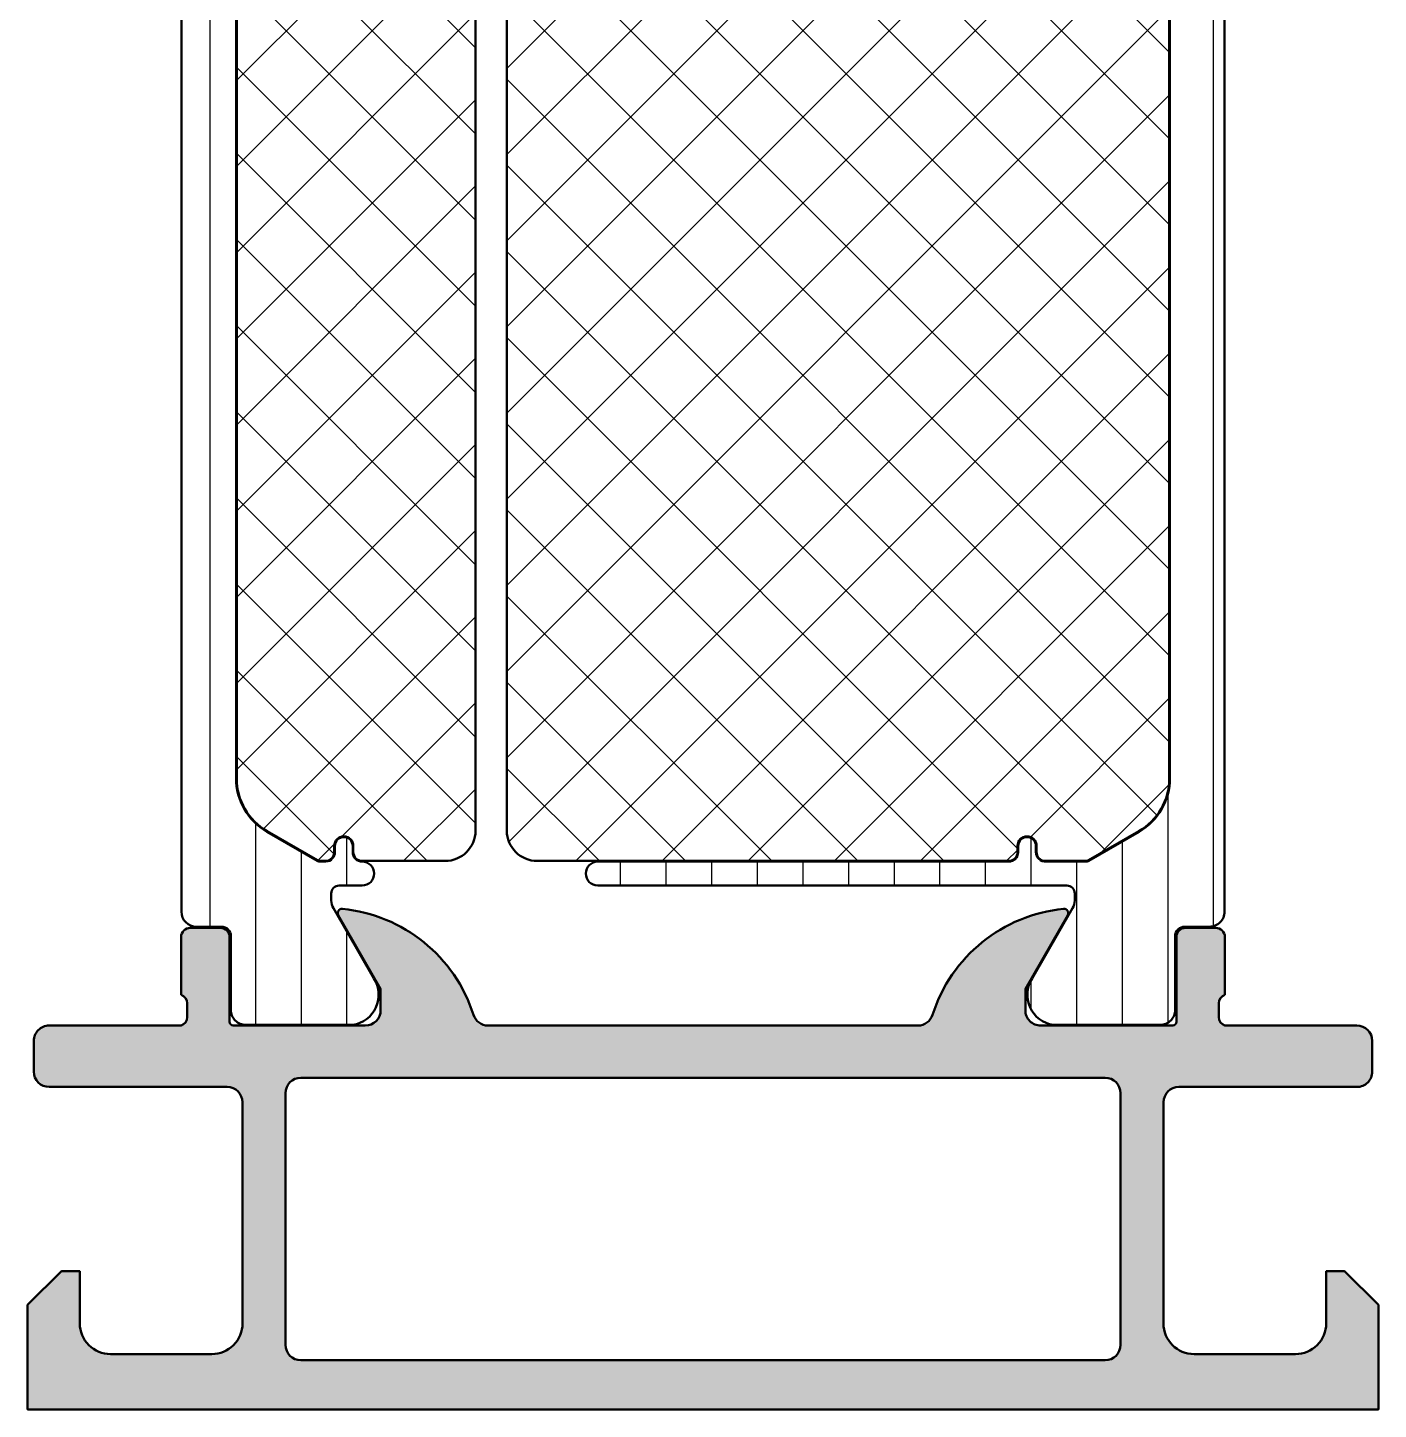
# Model space of a CAD drawing. Extents: x 0 to 44, y 0 to 90.
# Drawn here: x 0 to 44, y 0 to 45 of the extents above; entities that cross this region are included whole.
import ezdxf

# ---------------------------------------------------------------- set-up
doc = ezdxf.new("R2010")
doc.units = 0
for name, color, linetype, lineweight in [('0S-Alu contour', 7, 'Continuous', 50), ('0S-Alu hatch', 252, 'Continuous', 25), ('0S-Plastic contour', 254, 'Continuous', 50), ('0S-Plastic hatch', 253, 'Continuous', 25), ('0S-PT contour', 91, 'Continuous', 50), ('0S-PT hatch', 103, 'Continuous', 25)]:
    doc.layers.add(name, color=color, linetype=linetype, lineweight=lineweight)
pattern_1 = [(90, (0, 0), (-1.4859, 0), [])]
pattern_2 = [(135, (0, 0), (-1.403165018917055, -1.403165018917055), []), (225, (0, 0), (1.403165018917055, -1.403165018917055), [])]

# ---------------------------------------------------------------- blocks, each defined once
blk = doc.blocks.new('245313__CA7A5658_09D4_4499_BA2B_7D277BC1DAD6___AE4B3972_594A_4117_98CE_5B62D03CB630_')
at = {"layer": '0S-Plastic hatch'}
h = blk.add_hatch(dxfattribs=at)
h.set_pattern_fill('ANSI31', color=256, scale=0.4680000000000001, angle=45, style=0)
h.set_pattern_definition(pattern_1)
edge = h.paths.add_edge_path()
edge.add_line((5.010000000000021, 66.29000567891639), (5.009999999999986, 16.20999432108364))
edge.add_arc((5.499997321090762, 16.2099943210836), 0.4899973210907778, 180, 269.9999999999946)
edge.add_line((5.499997321090716, 15.71999699999282), (6.310331333333335, 15.71999699999999))
edge.add_ellipse((6.310330641721714, 15.40999630848402), major_axis=(-0.3100006915167436, 0), ratio=1, start_angle=179.9998721732333, end_angle=269.9998721731014, ccw=False)
edge.add_line((6.620331333237686, 15.40999561687299), (6.619999382936178, 13.00999856428452))
edge.add_arc((7.109995360374921, 13.00999597743859), 0.4899959774455703, 179.9996975182267, 269.9999999999989)
edge.add_line((7.109995360374911, 12.51999999999303), (10.58582249618419, 12.51999999999999))
edge.add_arc((10.44422884910813, 13.49981807472285), 0.989996070924476, 278.2228963588972, 392.7407569883854)
edge.add_line((11.27694055408898, 14.03524634894244), (9.958304394460608, 16.31919148717442))
edge.add_ellipse((10.39997736542179, 16.57419146093217), major_axis=(-0.5099999998962051, 0), ratio=1, start_angle=-0.0057438201249055965, end_angle=29.99999660247039, ccw=False)
edge.add_line((9.889977368088282, 16.57424258770441), (9.89000000131587, 16.80002606462569))
edge.add_ellipse((10.15000000002687, 16.79999999998251), major_axis=(-0.2600000000174765, 0), ratio=1, start_angle=270.0000000000016, end_angle=359.9942561768293, ccw=False)
edge.add_line((10.15000000002687, 17.05999999999999), (10.90040663939099, 17.06000000000002))
edge.add_arc((10.90040663939097, 17.44925907311677), 0.3892590731167509, 270.0000000000031, 450.0000000000031)
edge.add_ellipse((10.90040663939093, 18.15000000000005), major_axis=(-0.31148185376653, 0), ratio=1, start_angle=0, end_angle=90.00000000000392, ccw=False)
edge.add_line((10.5889247856244, 18.15000000000005), (10.5889247856244, 18.35057079528622))
edge.add_arc((10.29949558091064, 18.35057079528622), 0.2894292047137625, 0, 180)
edge.add_line((10.01006637619687, 18.35057079528622), (10.01006637619687, 18.14999999999996))
edge.add_ellipse((9.70006637619693, 18.14999999999996), major_axis=(-0.3099999999999436, 0), ratio=1, start_angle=93.33843872004269, end_angle=180, ccw=False)
edge.add_line((9.71811884915455, 17.84052607828752), (9.534987190539766, 17.84052607828747))
edge.add_ellipse((9.534987190539688, 18.05052607828745), major_axis=(-0.2099999999999866, 0), ratio=1, start_angle=60.00000000000108, end_angle=90.00000000002132, ccw=False)
edge.add_line((9.429987190539698, 17.86866074349273), (7.795000000000014, 18.81262103807235))
edge.add_ellipse((8.79999999999997, 20.55333209967908), major_axis=(-2.009999999999977, 0), ratio=1, start_angle=0, end_angle=60.00000000000108, ccw=False)
edge.add_line((6.78999999999999, 20.55333209967908), (6.789999999999995, 61.94666790036813))
edge.add_ellipse((8.799999999999887, 61.94666790036813), major_axis=(-2.009999999999891, 0), ratio=1, start_angle=300.0000000000035, end_angle=360, ccw=False)
edge.add_line((7.794999999999834, 63.68737896197469), (9.429987190539387, 64.63133925655443))
edge.add_ellipse((9.534987190539445, 64.44947392175972), major_axis=(-0.2100000000000075, 0), ratio=1, start_angle=269.99999999997533, end_angle=300.0000000000169, ccw=False)
edge.add_line((9.534987190539535, 64.65947392175973), (9.718118849154253, 64.65947392175968))
edge.add_ellipse((9.700066376196903, 64.35000000004719), major_axis=(-0.3099999999999799, 0), ratio=1, start_angle=180, end_angle=266.6615612800076, ccw=False)
edge.add_line((10.01006637619688, 64.3500000000472), (10.01006637619688, 64.14942920476099))
edge.add_arc((10.29949558091064, 64.14942920476096), 0.2894292047137608, 180, 360)
edge.add_line((10.5889247856244, 64.14942920476096), (10.58892478562441, 64.35000000004709))
edge.add_ellipse((10.90040663939096, 64.3500000000471), major_axis=(-0.3114818537665549, 0), ratio=1, start_angle=269.99999999999574, end_angle=360, ccw=False)
edge.add_arc((10.900406639391, 65.05074092693042), 0.3892590731167473, 269.9999999999979, 449.9999999999978)
edge.add_line((10.90040663939101, 65.44000000004716), (10.15000000002686, 65.44000000004722))
edge.add_ellipse((10.15000000005469, 65.70000000009252), major_axis=(-0.2600000000452951, 0), ratio=1, start_angle=0.005743817205996038, end_angle=89.9999999938675, ccw=False)
edge.add_line((9.890000001315869, 65.69997393547717), (9.889977368088301, 65.92575741223997))
edge.add_ellipse((10.39997736552552, 65.92580853904005), major_axis=(-0.5099999999999154, 0), ratio=1, start_angle=-29.999996599344684, end_angle=0.005743823234126921, ccw=False)
edge.add_line((9.958304394460614, 66.18080851282556), (11.27694055408895, 68.46475365105749))
edge.add_arc((10.44422884910812, 69.00018192527716), 0.989996070924468, 327.2592430116099, 441.7771036411002)
edge.add_line((10.58582249618423, 69.98), (7.109995360374942, 69.98000000000697))
edge.add_arc((7.109995360365727, 69.49000402257059), 0.4899959774363794, 89.9999999989224, 180.0079248046689)
edge.add_line((6.619999387616342, 69.48993624929923), (6.620331330368123, 67.09004587695476))
edge.add_ellipse((6.310331333333343, 67.090003), major_axis=(-0.3099999999999945, 0), ratio=1, start_angle=89.99999999949318, end_angle=180.0079247372928, ccw=False)
edge.add_line((6.310331333330601, 66.780003), (5.499997321090798, 66.78000300000717))
edge.add_arc((5.499997321090807, 66.29000567891639), 0.4899973210907831, 90.00000000000104, 180)
at = {"layer": '0S-Plastic contour', "color": 7}
for points in [[(10.58582249618423, 69.98), (7.109995360374942, 69.98000000000697)], [(6.619999387616342, 69.48993624929923), (6.620331330368123, 67.09004587695476)], [(9.958304394460614, 66.18080851282556), (11.27694055408895, 68.46475365105749)], [(6.310331333330601, 66.780003), (5.499997321090798, 66.78000300000717)], [(5.010000000000021, 66.29000567891639), (5.009999999999986, 16.20999432108364)], [(9.890000001315869, 65.69997393547717), (9.889977368088301, 65.92575741223997)], [(10.90040663939101, 65.44000000004716), (10.15000000002686, 65.44000000004722)], [(7.794999999999834, 63.68737896197469), (9.429987190539387, 64.63133925655443)], [(9.534987190539535, 64.65947392175973), (9.718118849154253, 64.65947392175968)], [(10.01006637619688, 64.3500000000472), (10.01006637619688, 64.14942920476099)], [(10.5889247856244, 64.14942920476096), (10.58892478562441, 64.35000000004709)], [(6.78999999999999, 20.55333209967908), (6.789999999999995, 61.94666790036813)], [(9.429987190539698, 17.86866074349273), (7.795000000000014, 18.81262103807235)], [(10.01006637619687, 18.35057079528622), (10.01006637619687, 18.14999999999996)], [(10.5889247856244, 18.15000000000005), (10.5889247856244, 18.35057079528622)], [(9.71811884915455, 17.84052607828752), (9.534987190539766, 17.84052607828747)], [(9.889977368088282, 16.57424258770441), (9.89000000131587, 16.80002606462569)], [(10.15000000002687, 17.05999999999999), (10.90040663939099, 17.06000000000002)], [(11.27694055408898, 14.03524634894244), (9.958304394460608, 16.31919148717442)], [(5.499997321090716, 15.71999699999282), (6.310331333333335, 15.71999699999999)], [(6.620331333237686, 15.40999561687299), (6.619999382936178, 13.00999856428452)], [(7.109995360374911, 12.51999999999303), (10.58582249618419, 12.51999999999999)]]:
    blk.add_lwpolyline(points, dxfattribs=at)
for centre, radius, start, end in [((7.109995360365727, 69.49000402257059), 0.4899959774363794, 89.9999999989224, 180.0079248046689), ((10.44422884910812, 69.00018192527716), 0.989996070924468, 327.2592430116099, 81.77710364110021), ((5.499997321090807, 66.29000567891639), 0.4899973210907831, 90.00000000000104, 180), ((10.900406639391, 65.05074092693042), 0.3892590731167473, 269.9999999999979, 89.99999999999793), ((10.29949558091064, 64.14942920476096), 0.2894292047137608, 180, 0), ((10.29949558091064, 18.35057079528622), 0.2894292047137625, 0, 180), ((10.90040663939097, 17.44925907311677), 0.3892590731167509, 270.0000000000031, 90.00000000000314), ((5.499997321090762, 16.2099943210836), 0.4899973210907778, 180, 269.9999999999946), ((10.44422884910813, 13.49981807472285), 0.989996070924476, 278.2228963588972, 32.74075698838543), ((7.109995360374921, 13.00999597743859), 0.4899959774455703, 179.9996975182267, 269.9999999999989)]:
    blk.add_arc(centre, radius, start, end, dxfattribs=at)
at = {"layer": '0S-Plastic contour', "color": 7, "extrusion": (0, 0, -1)}
for centre, radius, start, end in [((-6.310331333333343, 67.090003), 0.3099999999999945, 179.9920752627072, 270.0000000005068), ((-10.39997736552552, 65.92580853904005), 0.5099999999999154, 359.9942561767659, 29.99999659934469), ((-10.15000000005469, 65.70000000009252), 0.2600000000452951, 270.0000000061325, 359.994256182794), ((-9.534987190539445, 64.44947392175972), 0.2100000000000075, 59.99999999998314, 90.0000000000247), ((-9.700066376196903, 64.35000000004719), 0.3099999999999799, 93.33843871999235, 180), ((-10.90040663939096, 64.3500000000471), 0.3114818537665549, 0, 90.00000000000426), ((-8.799999999999887, 61.94666790036813), 2.009999999999891, 0, 59.99999999999647), ((-8.79999999999997, 20.55333209967908), 2.009999999999977, 299.9999999999989, 0), ((-9.70006637619693, 18.14999999999996), 0.3099999999999436, 180, 266.6615612799573), ((-10.90040663939093, 18.15000000000005), 0.31148185376653, 269.9999999999961, 0), ((-9.534987190539688, 18.05052607828745), 0.2099999999999866, 269.9999999999787, 299.9999999999989), ((-10.15000000002687, 16.79999999998251), 0.2600000000174765, 0.0057438231706752, 89.99999999999844), ((-10.39997736542179, 16.57419146093217), 0.5099999998962051, 330.0000033975297, 0.0057438201249144), ((-6.310330641721714, 15.40999630848402), 0.3100006915167436, 90.0001278268986, 180.0001278267668)]:
    blk.add_arc(centre, radius, start, end, dxfattribs=at)
blk = doc.blocks.new('465020__EF66C985_876E_4DCC_B5BC_C29251F36A92_')
at = {"layer": '0S-PT hatch'}
h = blk.add_hatch(dxfattribs=at)
h.set_pattern_fill('ANSI37', color=256, scale=0.625, angle=90, style=0)
h.set_pattern_definition(pattern_2)
edge = h.paths.add_edge_path()
edge.add_line((15.61000000000003, 63.65020331974264), (15.61000000000003, 18.84979668030451))
edge.add_arc((16.60000000000003, 18.84979668030451), 0.9900000000000002, 180, 270)
edge.add_line((16.60000000000003, 17.85979668030452), (31.95634587524415, 17.85979668030451))
edge.add_arc((31.95634587524415, 18.14979668030452), 0.2900000000000098, 270, 360)
edge.add_line((32.24634587524416, 18.14979668030452), (32.24634587524417, 18.35036747559077))
edge.add_ellipse((32.55577507995793, 18.35036747559077), major_axis=(-0.3094292047137586, 0), ratio=1, start_angle=180, end_angle=360, ccw=False)
edge.add_line((32.86520428467169, 18.35036747559077), (32.86520428467169, 18.14979668030453))
edge.add_arc((33.15520428467169, 18.14979668030453), 0.2899999999999991, 180, 266.548328193815)
edge.add_line((33.13774436919685, 17.86032275859203), (34.46501280946048, 17.86032275859203))
edge.add_arc((34.46501280946048, 18.05032275859202), 0.1899999999999906, 270.0000000000021, 300.0000000000011)
edge.add_line((34.56001280946047, 17.88577793187299), (36.19500000000002, 18.82973822645256))
edge.add_arc((35.20000000000005, 20.5531287799836), 1.989999999999984, 299.9999999999994, 360)
edge.add_line((37.19000000000003, 20.5531287799836), (37.19000000000002, 61.94646458067263))
edge.add_arc((35.20000000000003, 61.94646458067262), 1.989999999999994, 0, 60.00000000000115)
edge.add_line((36.19499999999999, 63.66985513420367), (34.56001280946046, 64.61381542878323))
edge.add_arc((34.46501280946052, 64.44927060206423), 0.1899999999999254, 60.00000000000968, 90.00000000000857)
edge.add_line((34.46501280946049, 64.63927060206414), (33.13828197638462, 64.63927060206417))
edge.add_arc((33.15574189185951, 64.34979668035167), 0.2899999999999934, 93.45167180619636, 180)
edge.add_line((32.86574189185952, 64.34979668035167), (32.86574189185949, 64.14922588506543))
edge.add_ellipse((32.55577507995793, 64.14922588506545), major_axis=(-0.3099668119015604, 0), ratio=1, start_angle=0, end_angle=180, ccw=False)
edge.add_line((32.24580826805637, 64.14922588506545), (32.24580826805636, 64.3497966803045))
edge.add_arc((31.95540162866539, 64.34979668030452), 0.290406639390973, 0, 89.99999999982406)
edge.add_line((31.95540162866628, 64.6402033196955), (16.60000000000304, 64.64020331974261))
edge.add_arc((16.6, 63.65020331974264), 0.9899999999999735, 89.99999999982418, 180)
at = {"layer": '0S-PT contour', "color": 7}
for points in [[(31.95540162866628, 64.6402033196955), (16.60000000000304, 64.64020331974261)], [(34.46501280946049, 64.63927060206414), (33.13828197638462, 64.63927060206417)], [(36.19499999999999, 63.66985513420367), (34.56001280946046, 64.61381542878323)], [(32.24580826805637, 64.14922588506545), (32.24580826805636, 64.3497966803045)], [(32.86574189185952, 64.34979668035167), (32.86574189185949, 64.14922588506543)], [(15.61000000000003, 63.65020331974264), (15.61000000000003, 18.84979668030451)], [(37.19000000000003, 20.5531287799836), (37.19000000000002, 61.94646458067263)], [(34.56001280946047, 17.88577793187299), (36.19500000000002, 18.82973822645256)], [(32.24634587524416, 18.14979668030452), (32.24634587524417, 18.35036747559077)], [(32.86520428467169, 18.35036747559077), (32.86520428467169, 18.14979668030453)], [(16.60000000000003, 17.85979668030452), (31.95634587524415, 17.85979668030451)], [(33.13774436919685, 17.86032275859203), (34.46501280946048, 17.86032275859203)]]:
    blk.add_lwpolyline(points, dxfattribs=at)
for centre, radius, start, end in [((16.6, 63.65020331974264), 0.9899999999999735, 89.99999999982418, 180), ((31.95540162866539, 64.34979668030452), 0.290406639390973, 0, 89.99999999982406), ((33.15574189185951, 64.34979668035167), 0.2899999999999934, 93.45167180619636, 180), ((34.46501280946052, 64.44927060206423), 0.1899999999999254, 60.00000000000968, 90.00000000000857), ((35.20000000000003, 61.94646458067262), 1.989999999999994, 0, 60.00000000000115), ((35.20000000000005, 20.5531287799836), 1.989999999999984, 299.9999999999994, 0), ((16.60000000000003, 18.84979668030451), 0.9900000000000002, 180, 270), ((31.95634587524415, 18.14979668030452), 0.2900000000000098, 270, 0), ((33.15520428467169, 18.14979668030453), 0.2899999999999991, 180, 266.548328193815), ((34.46501280946048, 18.05032275859202), 0.1899999999999906, 270.0000000000021, 300.0000000000011)]:
    blk.add_arc(centre, radius, start, end, dxfattribs=at)
at = {"layer": '0S-PT contour', "color": 7, "extrusion": (0, 0, -1)}
for centre, radius, start, end in [((-32.55577507995793, 64.14922588506545), 0.3099668119015604, 180, 0), ((-32.55577507995793, 18.35036747559077), 0.3094292047137586, 0, 180)]:
    blk.add_arc(centre, radius, start, end, dxfattribs=at)
blk = doc.blocks.new('465020__45C63530_98C7_48D0_8EB4_2E9C8F66A8D2_')
at = {"layer": '0S-PT hatch'}
h = blk.add_hatch(dxfattribs=at)
h.set_pattern_fill('ANSI37', color=256, scale=0.625, angle=90, style=0)
h.set_pattern_definition(pattern_2)
edge = h.paths.add_edge_path()
edge.add_line((14.58999999999998, 63.65020331974264), (14.58999999999998, 18.84979668030451))
edge.add_ellipse((13.59999999999998, 18.84979668030451), major_axis=(-0.9900000000000019, 0), ratio=1, start_angle=90, end_angle=180, ccw=False)
edge.add_line((13.59999999999998, 17.85979668030451), (10.8989247856244, 17.85979668030451))
edge.add_ellipse((10.8989247856244, 18.14979668030452), major_axis=(-0.2900000000000062, 0), ratio=1, start_angle=0, end_angle=89.99999999999932, ccw=False)
edge.add_line((10.6089247856244, 18.14979668030452), (10.6089247856244, 18.35036747559076))
edge.add_arc((10.29949558091063, 18.35036747559076), 0.3094292047137621, 0, 180)
edge.add_line((9.990066376196873, 18.35036747559076), (9.990066376196872, 18.14979668030452))
edge.add_ellipse((9.700066376196878, 18.14979668030452), major_axis=(-0.2899999999999938, 0), ratio=1, start_angle=93.4516718061858, end_angle=180, ccw=False)
edge.add_line((9.717526291671712, 17.86032275859203), (9.534987190539537, 17.86032275859203))
edge.add_ellipse((9.534987190539548, 18.05032275859205), major_axis=(-0.1900000000000154, 0), ratio=1, start_angle=60.00000000000131, end_angle=89.99999999999733, ccw=False)
edge.add_line((9.439987190539544, 17.88577793187299), (7.805000000000005, 18.82973822645256))
edge.add_ellipse((8.799999999999986, 20.5531287799836), major_axis=(-1.989999999999993, 0), ratio=1, start_angle=0, end_angle=60.000000000000625, ccw=False)
edge.add_line((6.809999999999989, 20.5531287799836), (6.809999999999997, 61.94646458067262))
edge.add_ellipse((8.799999999999986, 61.94646458067262), major_axis=(-1.989999999999988, 0), ratio=1, start_angle=299.9999999999993, end_angle=360, ccw=False)
edge.add_line((7.805000000000016, 63.66985513420366), (9.439987190539563, 64.61381542878323))
edge.add_ellipse((9.534987190539512, 64.4492706020642), major_axis=(-0.1899999999999563, 0), ratio=1, start_angle=269.9999999999936, end_angle=299.99999999998926, ccw=False)
edge.add_line((9.534987190539534, 64.63927060206414), (9.717526291671735, 64.63927060206417))
edge.add_ellipse((9.700066376196874, 64.34979668035167), major_axis=(-0.2900000000000059, 0), ratio=1, start_angle=180, end_angle=266.5483281938091, ccw=False)
edge.add_line((9.990066376196879, 64.34979668035167), (9.990066376196875, 64.14922588506545))
edge.add_arc((10.30003318809844, 64.14922588506545), 0.3099668119015639, 180, 360)
edge.add_line((10.61, 64.14922588506545), (10.61, 64.3497966803045))
edge.add_ellipse((10.90040663939096, 64.34979668030452), major_axis=(-0.2904066393909641, 0), ratio=1, start_angle=270.0000000009985, end_angle=360, ccw=False)
edge.add_line((10.9004066393859, 64.64020331969549), (13.59999999998273, 64.64020331974261))
edge.add_ellipse((13.59999999999999, 63.6502033197426), major_axis=(-0.9900000000000019, 0), ratio=1, start_angle=180, end_angle=270.00000000099874, ccw=False)
at = {"layer": '0S-PT contour', "color": 7}
for points in [[(7.805000000000016, 63.66985513420366), (9.439987190539563, 64.61381542878323)], [(9.534987190539534, 64.63927060206414), (9.717526291671735, 64.63927060206417)], [(10.9004066393859, 64.64020331969549), (13.59999999998273, 64.64020331974261)], [(9.990066376196879, 64.34979668035167), (9.990066376196875, 64.14922588506545)], [(10.61, 64.14922588506545), (10.61, 64.3497966803045)], [(14.58999999999998, 63.65020331974264), (14.58999999999998, 18.84979668030451)], [(6.809999999999989, 20.5531287799836), (6.809999999999997, 61.94646458067262)], [(9.439987190539544, 17.88577793187299), (7.805000000000005, 18.82973822645256)], [(9.990066376196873, 18.35036747559076), (9.990066376196872, 18.14979668030452)], [(10.6089247856244, 18.14979668030452), (10.6089247856244, 18.35036747559076)], [(9.717526291671712, 17.86032275859203), (9.534987190539537, 17.86032275859203)], [(13.59999999999998, 17.85979668030451), (10.8989247856244, 17.85979668030451)]]:
    blk.add_lwpolyline(points, dxfattribs=at)
at = {"layer": '0S-PT contour', "color": 7, "extrusion": (0, 0, -1)}
for centre, radius, start, end in [((-9.534987190539512, 64.4492706020642), 0.1899999999999563, 60.00000000001072, 90.00000000000644), ((-9.700066376196874, 64.34979668035167), 0.290000000000006, 93.45167180619094, 180), ((-10.90040663939096, 64.34979668030452), 0.2904066393909641, 0, 89.99999999900152), ((-13.59999999999999, 63.6502033197426), 0.9900000000000019, 89.99999999900125, 180), ((-8.799999999999986, 61.94646458067262), 1.989999999999988, 0, 60.00000000000071), ((-8.799999999999986, 20.5531287799836), 1.989999999999993, 299.9999999999994, 0), ((-13.59999999999998, 18.84979668030451), 0.9900000000000019, 180, 270), ((-9.700066376196878, 18.14979668030452), 0.2899999999999938, 180, 266.5483281938142), ((-10.8989247856244, 18.14979668030452), 0.2900000000000062, 270.0000000000007, 0), ((-9.534987190539548, 18.05032275859205), 0.1900000000000155, 270.0000000000027, 299.9999999999987)]:
    blk.add_arc(centre, radius, start, end, dxfattribs=at)
at = {"layer": '0S-PT contour', "color": 7}
for centre, radius, start, end in [((10.30003318809844, 64.14922588506545), 0.3099668119015639, 180, 0), ((10.29949558091063, 18.35036747559076), 0.3094292047137621, 0, 180)]:
    blk.add_arc(centre, radius, start, end, dxfattribs=at)
blk = doc.blocks.new('245313__D07B541E_C640_4B53_95F5_F7E766029191___5328560B_F78B_4C31_AA9D_354C52D901D3_')
at = {"layer": '0S-Plastic hatch'}
h = blk.add_hatch(dxfattribs=at)
h.set_pattern_fill('ANSI31', color=256, scale=0.4680000000000001, angle=45, style=0)
h.set_pattern_definition(pattern_1)
edge = h.paths.add_edge_path()
edge.add_line((38.99, 66.29000567890921), (38.99000000000003, 16.20999432109082))
edge.add_ellipse((38.50000267890204, 16.20999432109082), major_axis=(-0.489997321097988, 0), ratio=1, start_angle=89.9999999999992, end_angle=180, ccw=False)
edge.add_line((38.50000267890204, 15.71999699999283), (37.68966866666227, 15.719997))
edge.add_arc((37.68966866665953, 15.40999699999997), 0.3100000000000254, 89.99999999949308, 180.0079247372927)
edge.add_line((37.37966866962472, 15.40995412304521), (37.38000061715219, 13.00999723387175))
edge.add_ellipse((36.89000530483599, 13.00999531231254), major_axis=(-0.4899953123199713, 0), ratio=1, start_angle=89.99992221519932, end_angle=180.0002246901265, ccw=False)
edge.add_line((36.89000463961792, 12.51999999999303), (33.41417750380863, 12.52))
edge.add_ellipse((33.55577115088471, 13.49981807472284), major_axis=(-0.989996070924474, 0), ratio=1, start_angle=-32.74075698838578, end_angle=81.77710364110152, ccw=False)
edge.add_line((32.72305944590386, 14.03524634894244), (34.04169574211239, 16.31919172373808))
edge.add_arc((33.60002365369184, 16.57419118792871), 0.5099989808100367, 330.0000034006535, 360.0057438232341)
edge.add_line((34.11002263193919, 16.57424231462661), (34.10999999868415, 16.80002606457013))
edge.add_arc((33.84999999994531, 16.79999999995468), 0.260000000045304, 0.0057438172060589, 89.99999999386671)
edge.add_line((33.84999999997314, 17.05999999999999), (18.57101353298103, 17.06000000000057))
edge.add_ellipse((18.57101353298103, 17.44925907311705), major_axis=(-0.3892590731164738, 0), ratio=1, start_angle=-89.99999999999937, end_angle=90.00000000000051, ccw=False)
edge.add_line((18.57101353298103, 17.83851814623352), (31.95486402147763, 17.83851814623352))
edge.add_arc((31.95486402147763, 18.15000000000005), 0.31148185376653, 270, 360)
edge.add_line((32.26634587524416, 18.15000000000005), (32.26634587524416, 18.35057079528622))
edge.add_ellipse((32.55577507995793, 18.35057079528623), major_axis=(-0.2894292047137625, 0), ratio=1, start_angle=180, end_angle=360, ccw=False)
edge.add_line((32.84520428467169, 18.35057079528624), (32.8452042846717, 18.14999999999995))
edge.add_arc((33.15520428467163, 18.14999999999997), 0.3099999999999312, 180, 273.3384387211084)
edge.add_line((33.17325675763501, 17.84052607828787), (34.46501280946026, 17.84052607828747))
edge.add_arc((34.46501280946032, 18.05052607828747), 0.2100000000000008, 269.9999999999845, 299.9999999999987)
edge.add_line((34.57001280946032, 17.86866074349273), (36.20500000000002, 18.81262103807236))
edge.add_arc((35.20000000000008, 20.55333209967908), 2.009999999999962, 299.9999999999986, 360)
edge.add_line((37.21000000000004, 20.55333209967908), (37.21000000000002, 61.94666790036813))
edge.add_arc((35.20000000000011, 61.94666790036814), 2.009999999999905, 0, 59.99999999999572)
edge.add_line((36.20500000000019, 63.6873789619747), (34.57001280946063, 64.63133925655447))
edge.add_arc((34.46501280946075, 64.44947392175989), 0.2099999999998097, 60.00000000000683, 90.00000000001744)
edge.add_line((34.46501280946068, 64.65947392175968), (33.17325675763702, 64.65947392175948))
edge.add_arc((33.15520428467188, 64.35000000004725), 0.3100000000001785, 86.6615612785667, 180)
edge.add_line((32.8452042846717, 64.35000000004722), (32.8452042846717, 64.14942920476096))
edge.add_ellipse((32.55577507995793, 64.14942920476096), major_axis=(-0.2894292047137696, 0), ratio=1, start_angle=0, end_angle=180, ccw=False)
edge.add_line((32.26634587524416, 64.14942920476096), (32.26634587524416, 64.35000000004709))
edge.add_arc((31.95486402147759, 64.3500000000471), 0.3114818537665656, 0, 89.9999999999987)
edge.add_line((31.9548640214776, 64.66148185381367), (18.57101353298102, 64.66148185381367))
edge.add_ellipse((18.57101353298102, 65.0507409269301), major_axis=(-0.3892590731164347, 0), ratio=1, start_angle=-90, end_angle=90, ccw=False)
edge.add_line((18.57101353298101, 65.44000000004654), (33.84999999997314, 65.44000000004723))
edge.add_arc((33.84999999997312, 65.70000000006473), 0.2600000000174987, 270.0000000000047, 359.9942561768293)
edge.add_line((34.10999999868415, 65.69997393542154), (34.11002263191174, 65.92575741228318))
edge.add_arc((33.60002263457815, 65.92580853905542), 0.5099999998962799, 359.9942561798751, 389.9999966024698)
edge.add_line((34.0416956055394, 66.1808085128132), (32.72305944590387, 68.46475365105752))
edge.add_ellipse((33.55577115088468, 69.00018192527716), major_axis=(-0.9899960709244663, 0), ratio=1, start_angle=-81.77710364109379, end_angle=32.74075698838902, ccw=False)
edge.add_line((33.41417750380847, 69.97999999999999), (36.89000463961793, 69.98000000000697))
edge.add_ellipse((36.89000463961792, 69.49000402256138), major_axis=(-0.489995977445588, 0), ratio=1, start_angle=179.9920752627074, end_angle=269.9999999999992, ccw=False)
edge.add_line((37.38000061237659, 69.48993624986669), (37.37966866962481, 67.09004587753822))
edge.add_arc((37.6896686666655, 67.09000300000596), 0.310000000005986, 179.9920751560094, 269.9999999988969)
edge.add_line((37.68966866665953, 66.78000299999998), (38.50000267890213, 66.78000300000716))
edge.add_ellipse((38.50000267890209, 66.29000567890925), major_axis=(-0.4899973210979028, 0), ratio=1, start_angle=180, end_angle=269.99999999999585, ccw=False)
at = {"layer": '0S-Plastic contour', "color": 7}
for points in [[(33.41417750380847, 69.97999999999999), (36.89000463961793, 69.98000000000697)], [(37.38000061237659, 69.48993624986669), (37.37966866962481, 67.09004587753822)], [(34.0416956055394, 66.1808085128132), (32.72305944590387, 68.46475365105752)], [(37.68966866665953, 66.78000299999998), (38.50000267890213, 66.78000300000716)], [(38.99, 66.29000567890921), (38.99000000000003, 16.20999432109082)], [(34.10999999868415, 65.69997393542154), (34.11002263191174, 65.92575741228318)], [(18.57101353298101, 65.44000000004654), (33.84999999997314, 65.44000000004723)], [(31.9548640214776, 64.66148185381367), (18.57101353298102, 64.66148185381367)], [(32.26634587524416, 64.14942920476096), (32.26634587524416, 64.35000000004709)], [(32.8452042846717, 64.35000000004722), (32.8452042846717, 64.14942920476096)], [(34.46501280946068, 64.65947392175968), (33.17325675763702, 64.65947392175948)], [(36.20500000000019, 63.6873789619747), (34.57001280946063, 64.63133925655447)], [(37.21000000000004, 20.55333209967908), (37.21000000000002, 61.94666790036813)], [(34.57001280946032, 17.86866074349273), (36.20500000000002, 18.81262103807236)], [(32.26634587524416, 18.15000000000005), (32.26634587524416, 18.35057079528622)], [(32.84520428467169, 18.35057079528624), (32.8452042846717, 18.14999999999995)], [(18.57101353298103, 17.83851814623352), (31.95486402147763, 17.83851814623352)], [(33.17325675763501, 17.84052607828787), (34.46501280946026, 17.84052607828747)], [(33.84999999997314, 17.05999999999999), (18.57101353298103, 17.06000000000057)], [(34.11002263193919, 16.57424231462661), (34.10999999868415, 16.80002606457013)], [(32.72305944590386, 14.03524634894244), (34.04169574211239, 16.31919172373808)], [(37.37966866962472, 15.40995412304521), (37.38000061715219, 13.00999723387175)], [(38.50000267890204, 15.71999699999283), (37.68966866666227, 15.719997)], [(36.89000463961792, 12.51999999999303), (33.41417750380863, 12.52)]]:
    blk.add_lwpolyline(points, dxfattribs=at)
at = {"layer": '0S-Plastic contour', "color": 7, "extrusion": (0, 0, -1)}
for centre, radius, start, end in [((-33.55577115088468, 69.00018192527716), 0.9899960709244663, 327.259243011611, 81.77710364109384), ((-36.89000463961792, 69.49000402256138), 0.489995977445588, 90.00000000000082, 180.0079247372927), ((-38.50000267890209, 66.29000567890925), 0.4899973210979028, 90.00000000000416, 180), ((-18.57101353298102, 65.0507409269301), 0.3892590731164347, 270, 90), ((-32.55577507995793, 64.14942920476096), 0.2894292047137696, 180, 0), ((-32.55577507995793, 18.35057079528623), 0.2894292047137625, 0, 180), ((-18.57101353298103, 17.44925907311705), 0.3892590731164738, 269.9999999999995, 89.99999999999947), ((-38.50000267890204, 16.20999432109082), 0.489997321097988, 180, 270.0000000000008), ((-33.55577115088471, 13.49981807472284), 0.989996070924474, 278.2228963588985, 32.74075698838585), ((-36.89000530483599, 13.00999531231254), 0.4899953123199713, 179.9997753098735, 270.0000777848007)]:
    blk.add_arc(centre, radius, start, end, dxfattribs=at)
at = {"layer": '0S-Plastic contour', "color": 7}
for centre, radius, start, end in [((37.6896686666655, 67.09000300000596), 0.310000000005986, 179.9920751560094, 269.9999999988969), ((33.60002263457815, 65.92580853905542), 0.5099999998962799, 359.9942561798751, 29.99999660246977), ((33.84999999997312, 65.70000000006473), 0.2600000000174987, 270.0000000000047, 359.9942561768293), ((31.95486402147759, 64.3500000000471), 0.3114818537665656, 0, 89.9999999999987), ((33.15520428467188, 64.35000000004725), 0.3100000000001785, 86.6615612785667, 180), ((34.46501280946075, 64.44947392175989), 0.2099999999998097, 60.00000000000683, 90.00000000001744), ((35.20000000000011, 61.94666790036814), 2.009999999999905, 0, 59.99999999999572), ((35.20000000000008, 20.55333209967908), 2.009999999999962, 299.9999999999986, 0), ((31.95486402147763, 18.15000000000005), 0.31148185376653, 270, 0), ((33.15520428467163, 18.14999999999997), 0.3099999999999312, 180, 273.3384387211084), ((34.46501280946032, 18.05052607828747), 0.2100000000000008, 269.9999999999845, 299.9999999999987), ((33.84999999994531, 16.79999999995468), 0.260000000045304, 0.0057438172060589, 89.99999999386671), ((33.60002365369184, 16.57419118792871), 0.5099989808100367, 330.0000034006535, 0.0057438232341285), ((37.68966866665953, 15.40999699999997), 0.3100000000000254, 89.99999999949308, 180.0079247372927)]:
    blk.add_arc(centre, radius, start, end, dxfattribs=at)
blk = doc.blocks.new('345020__44562B0C_70A2_4AF3_8159_936F50114D13_')
at = {"layer": '0S-Alu hatch'}
h = blk.add_hatch(color=256, dxfattribs=at)
edge = h.paths.add_edge_path()
edge.add_line((0.7001071930270104, 10.49956512416232), (6.499952973271558, 10.49956512470792))
edge.add_ellipse((6.499952973301684, 9.999518095798113), major_axis=(-0.5000470289098083, 0), ratio=1, start_angle=180.0053885867396, end_angle=270.00000000345176, ccw=False)
edge.add_line((7, 9.999565124511411), (7.000000000084005, 2.799997719342838))
edge.add_ellipse((6.000012961809505, 2.799997719342839), major_axis=(-0.9999870382744999, 0), ratio=1, start_angle=90, end_angle=180, ccw=False)
edge.add_line((6.000012961809504, 1.800010681068338), (2.700012207022308, 1.800010681152343))
edge.add_ellipse((2.699963233550124, 2.799961707671219), major_axis=(-0.9999510277181343, 0), ratio=1, start_angle=-0.0028061113654871406, end_angle=90.002806110687, ccw=False)
edge.add_line((1.700012207031249, 2.800010681155258), (1.700012207031249, 4.499999999999998))
edge.add_line((1.700012207031249, 4.499999999999998), (1.099975585937503, 4.500000000000003))
edge.add_line((1.099975585937503, 4.500000000000003), (0, 3.400016784667968))
edge.add_line((0, 3.400016784667968), (0, 0))
edge.add_line((0, 0), (44.00003051757808, 9.048677e-10))
edge.add_line((44.00003051757808, 9.048677e-10), (44.00003051757812, 3.400016784667958))
edge.add_line((44.00003051757812, 3.400016784667958), (42.90005493164059, 4.499999999999999))
edge.add_line((42.90005493164059, 4.499999999999999), (42.30001831054684, 4.499999999999999))
edge.add_line((42.30001831054684, 4.499999999999999), (42.3000183117461, 2.799961707671226))
edge.add_ellipse((41.30006728402798, 2.799961707671208), major_axis=(-0.9999510277181258, 0), ratio=1, start_angle=89.9999999999996, end_angle=180, ccw=False)
edge.add_line((41.30006728402797, 1.800010679953085), (38.00001755540519, 1.800010681068338))
edge.add_ellipse((38.00001755576859, 2.799997719342824), major_axis=(-0.9999870382744857, 0), ratio=1, start_angle=0, end_angle=89.9999999791786, ccw=False)
edge.add_line((37.0000305174941, 2.799997719342826), (37.0000305153666, 9.999518095803936))
edge.add_ellipse((37.50007754427643, 9.999518095798097), major_axis=(-0.500047028909826, 0), ratio=1, start_angle=270.0000000000008, end_angle=360, ccw=False)
edge.add_line((37.50007754427642, 10.49956512470792), (43.29992332453413, 10.49956512416232))
edge.add_arc((43.29992332455106, 10.99958381656215), 0.5000186923998271, 269.9999999980605, 360)
edge.add_line((43.79994201695089, 10.99958381656214), (43.79994201660152, 12.00000000017461))
edge.add_arc((43.29994201660152, 12), 0.5, 0, 90)
edge.add_line((43.29994201660152, 12.5), (39.00000000000001, 12.5))
edge.add_ellipse((39.07883644654305, 12.76752059199311), major_axis=(-0.2788950563274222, 0), ratio=1, start_angle=-1.1645893741002737, end_angle=73.58012358050871, ccw=False)
edge.add_line((38.79999900000001, 12.77318899999149), (38.799999, 13.22678299999142))
edge.add_ellipse((39.07886709564317, 13.23244365946855), major_axis=(-0.2789255417371518, 0), ratio=1, start_angle=-73.57540544464217, end_angle=1.1628700728996932, ccw=False)
edge.add_line((39, 13.49998699999148), (39.00000000000003, 15.37999799999999))
edge.add_arc((38.70000000000003, 15.379998), 0.3000000000000043, 0, 90)
edge.add_line((38.70000000000003, 15.679998), (37.72002568095722, 15.67999799999999))
edge.add_arc((37.72002568095722, 15.379998), 0.2999999999999971, 90, 180)
edge.add_line((37.42002568095722, 15.379998), (37.42002568095723, 12.62))
edge.add_ellipse((37.30002568095724, 12.61999999999999), major_axis=(-0.1199999999999903, 0), ratio=1, start_angle=90, end_angle=180, ccw=False)
edge.add_line((37.30002568095723, 12.5), (33, 12.5))
edge.add_ellipse((32.99999999999999, 12.99999999999999), major_axis=(-0.4999999999999965, 0), ratio=1, start_angle=0, end_angle=90.0000000000008, ccw=False)
edge.add_line((32.5, 13), (32.5, 13.69999999999998))
edge.add_line((32.5, 13.69999999999998), (33.88149545762237, 16.09282032302755))
edge.add_arc((33.7618802153517, 16.1618802153517), 0.1381197846483132, 330.0000000000005, 455.6225775507947)
edge.add_arc((34.23822324117381, 11.32339113815206), 5.00000000000014, 95.62257755079357, 162.2515836439299)
edge.add_ellipse((29, 12.99999999999986), major_axis=(-0.4999999999998652, 0), ratio=1, start_angle=89.9999999999996, end_angle=162.251583643931, ccw=False)
edge.add_line((28.99999999999999, 12.5), (15.00000000000005, 12.5))
edge.add_ellipse((15.00000000000005, 12.99999999999992), major_axis=(-0.4999999999999166, 0), ratio=1, start_angle=17.74841635607021, end_angle=89.9999999999996, ccw=False)
edge.add_arc((9.761776758826246, 11.3233911381521), 5.000000000000085, 17.7484163560702, 84.37742244920723)
edge.add_arc((10.23811978464829, 16.16188021535171), 0.138119784648291, 84.37742244920884, 209.9999999999996)
edge.add_line((10.11850454237763, 16.09282032302756), (11.5, 13.69999999999999))
edge.add_line((11.5, 13.69999999999999), (11.5, 13))
edge.add_ellipse((10.99999999999999, 13), major_axis=(-0.5000000000000054, 0), ratio=1, start_angle=90, end_angle=180, ccw=False)
edge.add_line((10.99999999999999, 12.5), (6.699974319042786, 12.50000000000001))
edge.add_ellipse((6.699974319042786, 12.62), major_axis=(-0.1199999999999939, 0), ratio=1, start_angle=0, end_angle=90, ccw=False)
edge.add_line((6.579974319042791, 12.62), (6.579974319042791, 15.379998))
edge.add_arc((6.27997431904279, 15.379998), 0.3000000000000007, 0, 90.00000000000018)
edge.add_line((6.279974319042789, 15.679998), (5.300000000000008, 15.679998))
edge.add_arc((5.300000000000008, 15.37999799999999), 0.3000000000000043, 90, 180)
edge.add_line((5.000000000000004, 15.379998), (5.000000000000004, 13.49998699999148))
edge.add_ellipse((4.921132904356841, 13.23244365946855), major_axis=(-0.2789255417371445, 0), ratio=1, start_angle=178.8371299271155, end_angle=253.5754054446459, ccw=False)
edge.add_line((5.200001000000003, 13.2267829999915), (5.200001000000005, 12.77318899999154))
edge.add_ellipse((4.921163553456957, 12.76752059199312), major_axis=(-0.2788950563274362, 0), ratio=1, start_angle=106.4198764194924, end_angle=181.1645893741082, ccw=False)
edge.add_line((5.000000000000002, 12.5), (0.7000885009765634, 12.5))
edge.add_arc((0.7000885009765626, 12), 0.5, 89.99999999999991, 180)
edge.add_line((0.2000885009765626, 12), (0.2000885006271829, 10.99958381656215))
edge.add_arc((0.7001071930270104, 10.99958381656215), 0.5000186923998271, 180, 270)
edge = h.paths.add_edge_path()
edge.add_line((8.399963378906252, 2.100006103515625), (8.39996337890625, 10.30000305175781))
edge.add_ellipse((8.89996337890625, 10.30000305175781), major_axis=(-0.5, 0), ratio=1, start_angle=270, end_angle=360, ccw=False)
edge.add_line((8.89996337890625, 10.80000305175781), (35.10006713867185, 10.80000305175781))
edge.add_ellipse((35.10006713867185, 10.30000305175781), major_axis=(-0.5, 0), ratio=1, start_angle=180, end_angle=270, ccw=False)
edge.add_line((35.60006713867185, 10.30000305175781), (35.60006713867185, 2.100006103515625))
edge.add_ellipse((35.10006713867185, 2.100006103515625), major_axis=(-0.5, 0), ratio=1, start_angle=90, end_angle=180, ccw=False)
edge.add_line((35.10006713867185, 1.600006103515625), (8.89996337890625, 1.600006103515626))
edge.add_ellipse((8.89996337890625, 2.100006103515625), major_axis=(-0.4999999999999983, 0), ratio=1, start_angle=0, end_angle=89.99999999999977, ccw=False)
at = {"layer": '0S-Alu contour', "color": 7}
for points in [[(10.11850454237763, 16.09282032302756), (11.5, 13.69999999999999), (11.5, 13)], [(32.5, 13), (32.5, 13.69999999999998), (33.88149545762237, 16.09282032302755)], [(5.000000000000004, 15.379998), (5.000000000000004, 13.49998699999148)], [(6.279974319042789, 15.679998), (5.300000000000008, 15.679998)], [(6.579974319042791, 12.62), (6.579974319042791, 15.379998)], [(37.42002568095722, 15.379998), (37.42002568095723, 12.62)], [(38.70000000000003, 15.679998), (37.72002568095722, 15.67999799999999)], [(39, 13.49998699999148), (39.00000000000003, 15.37999799999999)], [(5.200001000000003, 13.2267829999915), (5.200001000000005, 12.77318899999154)], [(38.79999900000001, 12.77318899999149), (38.799999, 13.22678299999142)], [(5.000000000000002, 12.5), (0.7000885009765634, 12.5)], [(10.99999999999999, 12.5), (6.699974319042786, 12.50000000000001)], [(28.99999999999999, 12.5), (15.00000000000005, 12.5)], [(37.30002568095723, 12.5), (33, 12.5)], [(43.29994201660152, 12.5), (39.00000000000001, 12.5)], [(0.2000885009765626, 12), (0.2000885006271829, 10.99958381656215)], [(43.79994201695089, 10.99958381656214), (43.79994201660152, 12.00000000017461)], [(8.89996337890625, 10.80000305175781), (35.10006713867185, 10.80000305175781)], [(0.7001071930270104, 10.49956512416232), (6.499952973271558, 10.49956512470792)], [(37.50007754427642, 10.49956512470792), (43.29992332453413, 10.49956512416232)], [(7, 9.999565124511411), (7.000000000084005, 2.799997719342839)], [(8.399963378906252, 2.100006103515625), (8.39996337890625, 10.30000305175781)], [(35.60006713867185, 10.30000305175781), (35.60006713867185, 2.100006103515625)], [(37.0000305174941, 2.799997719342826), (37.0000305153666, 9.999518095803936)], [(1.700012207031249, 2.800010681155258), (1.700012207031249, 4.499999999999998), (1.099975585937503, 4.500000000000003), (0, 3.400016784667968), (0, 0), (44.00003051757808, 9.048677e-10), (44.00003051757812, 3.400016784667958), (42.90005493164059, 4.499999999999999), (42.30001831054684, 4.499999999999999), (42.3000183117461, 2.799961707671226)], [(6.000012961809504, 1.800010681068338), (2.700012207022308, 1.800010681152343)], [(41.30006728402797, 1.800010679953085), (38.00001755540519, 1.800010681068338)], [(35.10006713867185, 1.600006103515625), (8.899963378906248, 1.600006103515626)]]:
    blk.add_lwpolyline(points, dxfattribs=at)
for centre, radius, start, end in [((10.23811978464829, 16.16188021535171), 0.138119784648291, 84.37742244920884, 209.9999999999996), ((9.761776758826246, 11.3233911381521), 5.000000000000085, 17.7484163560702, 84.37742244920723), ((34.23822324117381, 11.32339113815206), 5.00000000000014, 95.62257755079357, 162.2515836439299), ((33.7618802153517, 16.1618802153517), 0.1381197846483132, 330.0000000000005, 95.62257755079472), ((5.300000000000008, 15.37999799999999), 0.3000000000000043, 90, 180), ((6.27997431904279, 15.379998), 0.3000000000000007, 0, 90.00000000000018), ((37.72002568095722, 15.379998), 0.2999999999999971, 90, 180), ((38.70000000000003, 15.379998), 0.3000000000000043, 0, 90), ((0.7000885009765626, 12), 0.5, 89.99999999999991, 180), ((43.29994201660152, 12), 0.5, 0, 90), ((0.7001071930270104, 10.99958381656215), 0.5000186923998271, 180, 270), ((43.29992332455106, 10.99958381656215), 0.5000186923998271, 269.9999999980605, 0)]:
    blk.add_arc(centre, radius, start, end, dxfattribs=at)
at = {"layer": '0S-Alu contour', "color": 7, "extrusion": (0, 0, -1)}
for centre, radius, start, end in [((-4.921132904356841, 13.23244365946855), 0.2789255417371445, 106.4245945553541, 181.1628700728846), ((-39.07886709564317, 13.23244365946855), 0.2789255417371518, 358.8371299271003, 73.57540544464224), ((-4.921163553456957, 12.76752059199312), 0.2788950563274362, 178.8354106258918, 253.5801235805076), ((-6.699974319042786, 12.62), 0.1199999999999939, 270, 0), ((-10.99999999999999, 13), 0.5000000000000054, 180, 270), ((-15.00000000000005, 12.99999999999992), 0.4999999999999166, 270.0000000000004, 342.2515836439298), ((-29, 12.99999999999986), 0.4999999999998652, 197.748416356069, 270.0000000000004), ((-32.99999999999999, 12.99999999999999), 0.4999999999999965, 269.9999999999992, 0), ((-37.30002568095724, 12.61999999999999), 0.1199999999999903, 180, 270), ((-39.07883644654305, 12.76752059199311), 0.2788950563274222, 286.4198764194913, 1.164589374100367), ((-8.89996337890625, 10.30000305175781), 0.5, 0, 90), ((-35.10006713867185, 10.30000305175781), 0.5, 90, 180), ((-6.499952973301684, 9.999518095798113), 0.5000470289098083, 89.99999999654823, 179.9946114132604), ((-37.50007754427643, 9.999518095798097), 0.500047028909826, 0, 89.9999999999992), ((-2.699963233550124, 2.799961707671219), 0.9999510277181343, 269.997193889313, 0.0028061113655137), ((-6.000012961809505, 2.799997719342839), 0.9999870382744999, 180, 270.0000000000001), ((-38.00001755576859, 2.799997719342824), 0.9999870382744857, 270.0000000208215, 0), ((-41.30006728402798, 2.799961707671208), 0.9999510277181258, 180, 270.0000000000004), ((-8.89996337890625, 2.100006103515625), 0.4999999999999983, 270.0000000000002, 0), ((-35.10006713867185, 2.100006103515625), 0.5, 180, 270)]:
    blk.add_arc(centre, radius, start, end, dxfattribs=at)
blk = doc.blocks.new('465020__FCB85678_F60D_4AAD_840C_4E5FA90D9C7F_')
at = {"layer": '0S-Alu contour', "color": 7}
blk.add_blockref('345020__44562B0C_70A2_4AF3_8159_936F50114D13_', (0, 0), dxfattribs=at)
at = {"layer": '0S-Plastic contour', "color": 7}
for name in ['245313__CA7A5658_09D4_4499_BA2B_7D277BC1DAD6___AE4B3972_594A_4117_98CE_5B62D03CB630_', '245313__D07B541E_C640_4B53_95F5_F7E766029191___5328560B_F78B_4C31_AA9D_354C52D901D3_']:
    blk.add_blockref(name, (0, 0), dxfattribs=at)
at = {"layer": '0S-PT contour', "color": 7}
for name in ['465020__45C63530_98C7_48D0_8EB4_2E9C8F66A8D2_', '465020__EF66C985_876E_4DCC_B5BC_C29251F36A92_']:
    blk.add_blockref(name, (0, 0), dxfattribs=at)

msp = doc.modelspace()

# ---------------------------------------------------------------- block references
at = {"layer": '0S-Alu contour', "color": 7}
msp.add_blockref('465020__FCB85678_F60D_4AAD_840C_4E5FA90D9C7F_', (0, 0), dxfattribs=at)

doc.saveas('drawing.dxf')
